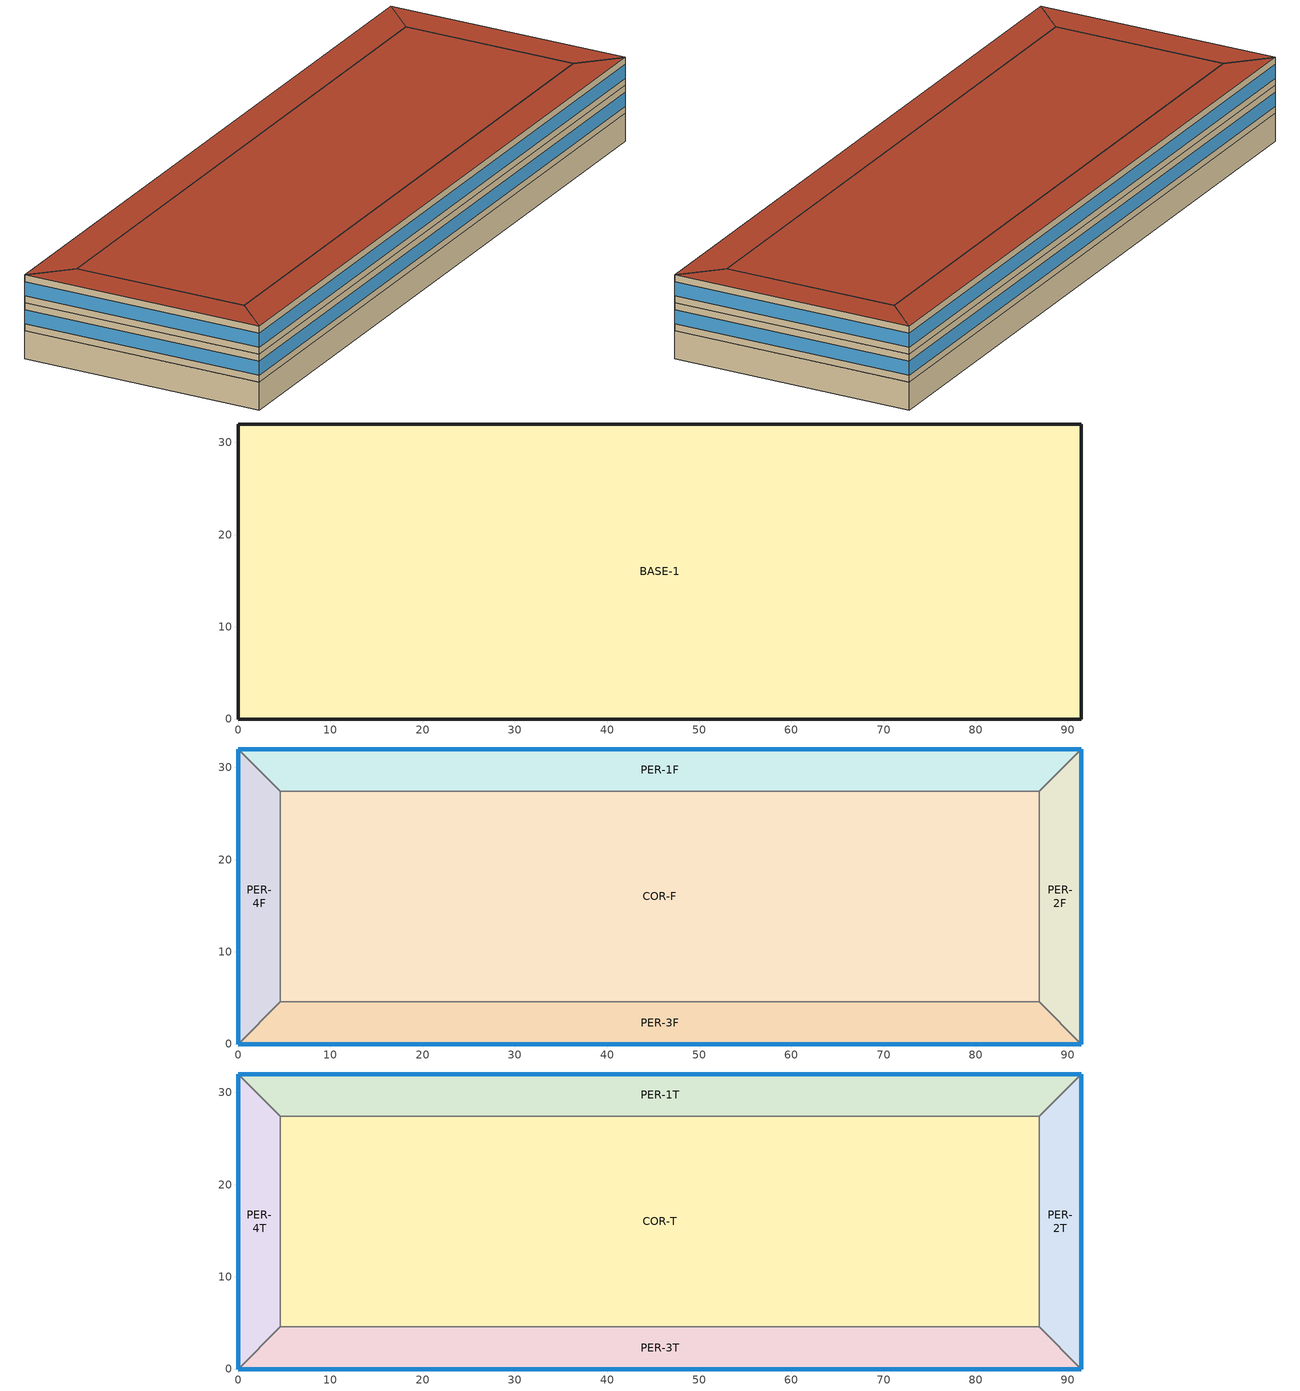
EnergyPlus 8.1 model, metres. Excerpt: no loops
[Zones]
BASE-1
 floor ground (SLAB-1): 91.44,32 91.44,0 0,0 0,32 z-3.66
 wall ground (SLAB-1): 91.44,32 0,32 0,0 91.44,0 91.44,32 z-3.66:0
PER-1F
 floor to BASE-1 (FLOOR-1): 4.57,27.43 0,32 91.44,32 86.87,27.43 z0
 wall outside (WALL-10): 91.44,32 0,32 z0:3.66
 wall to PER-4F (INTWALL-1): 0,32 4.57,27.43 z0:3.66
 wall to COR-F (INTWALL-1): 4.57,27.43 86.87,27.43 z0:3.66
 wall to PER-2F (INTWALL-1): 86.87,27.43 91.44,32 z0:3.66
 window (WINDOW_N_4_10): 91.44,32 0,32 z0.91:2.74
 ceiling adiabatic (CEILING-1): 86.87,27.43 91.44,32 0,32 4.57,27.43 z3.66
PER-2F
 floor to BASE-1 (FLOOR-1): 86.87,27.43 91.44,32 91.44,0 86.87,4.57 z0
 wall outside (WALL-10): 91.44,0 91.44,32 z0:3.66
 wall to COR-F (INTWALL-1): 86.87,27.43 86.87,4.57 z0:3.66
 wall to PER-3F (INTWALL-1): 86.87,4.57 91.44,0 z0:3.66
 window (WINDOW_NN_4_10): 91.44,0 91.44,32 z0.91:2.74
 ceiling adiabatic (CEILING-1): 86.87,4.57 91.44,0 91.44,32 86.87,27.43 z3.66
PER-3F
 floor to BASE-1 (FLOOR-1): 86.87,4.57 91.44,0 0,0 4.57,4.57 z0
 wall outside (WALL-10): 0,0 91.44,0 z0:3.66
 wall to COR-F (INTWALL-1): 86.87,4.57 4.57,4.57 z0:3.66
 wall to PER-4F (INTWALL-1): 4.57,4.57 0,0 z0:3.66
 window (WINDOW_NN_4_10): 0,0 91.44,0 z0.91:2.74
 ceiling adiabatic (CEILING-1): 4.57,4.57 0,0 91.44,0 86.87,4.57 z3.66
PER-4F
 floor to BASE-1 (FLOOR-1): 4.57,4.57 0,0 0,32 4.57,27.43 z0
 wall outside (WALL-10): 0,32 0,0 z0:3.66
 wall to COR-F (INTWALL-1): 4.57,4.57 4.57,27.43 z0:3.66
 window (WINDOW_NN_4_10): 0,32 0,0 z0.91:2.74
 ceiling adiabatic (CEILING-1): 4.57,27.43 0,32 0,0 4.57,4.57 z3.66
COR-F
 floor to BASE-1 (FLOOR-1): 86.87,27.43 86.87,4.57 4.57,4.57 4.57,27.43 z0
 ceiling adiabatic (CEILING-1): 4.57,27.43 4.57,4.57 86.87,4.57 86.87,27.43 z3.66
PER-1T
 floor adiabatic (FLOOR-1): 4.57,27.43 0,32 91.44,32 86.87,27.43 z3.66
 wall outside (WALL-10): 91.44,32 0,32 z3.66:7.32
 wall to PER-4T (INTWALL-1): 0,32 4.57,27.43 z3.66:7.32
 wall to COR-T (INTWALL-1): 4.57,27.43 86.87,27.43 z3.66:7.32
 wall to PER-2T (INTWALL-1): 86.87,27.43 91.44,32 z3.66:7.32
 window (WINDOW_N_4_10): 91.44,32 0,32 z4.57:6.4
 roof outside (ROOF-10): 86.87,27.43 91.44,32 0,32 4.57,27.43 z7.32
PER-2T
 floor adiabatic (FLOOR-1): 86.87,27.43 91.44,32 91.44,0 86.87,4.57 z3.66
 wall outside (WALL-10): 91.44,0 91.44,32 z3.66:7.32
 wall to COR-T (INTWALL-1): 86.87,27.43 86.87,4.57 z3.66:7.32
 wall to PER-3T (INTWALL-1): 86.87,4.57 91.44,0 z3.66:7.32
 window (WINDOW_NN_4_10): 91.44,0 91.44,32 z4.57:6.4
 roof outside (ROOF-10): 86.87,4.57 91.44,0 91.44,32 86.87,27.43 z7.32
PER-3T
 floor adiabatic (FLOOR-1): 86.87,4.57 91.44,0 0,0 4.57,4.57 z3.66
 wall outside (WALL-10): 0,0 91.44,0 z3.66:7.32
 wall to COR-T (INTWALL-1): 86.87,4.57 4.57,4.57 z3.66:7.32
 wall to PER-4T (INTWALL-1): 4.57,4.57 0,0 z3.66:7.32
 window (WINDOW_NN_4_10): 0,0 91.44,0 z4.57:6.4
 roof outside (ROOF-10): 4.57,4.57 0,0 91.44,0 86.87,4.57 z7.32
PER-4T
 floor adiabatic (FLOOR-1): 4.57,4.57 0,0 0,32 4.57,27.43 z3.66
 wall outside (WALL-10): 0,32 0,0 z3.66:7.32
 wall to COR-T (INTWALL-1): 4.57,4.57 4.57,27.43 z3.66:7.32
 window (WINDOW_NN_4_10): 0,32 0,0 z4.57:6.4
 roof outside (ROOF-10): 4.57,27.43 0,32 0,0 4.57,4.57 z7.32
COR-T
 floor adiabatic (FLOOR-1): 86.87,27.43 86.87,4.57 4.57,4.57 4.57,27.43 z3.66
 roof outside (ROOF-10): 4.57,27.43 4.57,4.57 86.87,4.57 86.87,27.43 z7.32
[Building]
Building: North Axis {deg}=45; Terrain=City; Loads Convergence Tolerance Value=0.04; Temperature Convergence Tolerance Value {deltaC}=0.4; Solar Distribution=FullInteriorAndExterior; Maximum Number of Warmup Days=25; Minimum Number of Warmup Days=6
[SizingPeriod:DesignDay] Day of Month=21; Humidity Condition Type=Wetbulb; Barometric Pressure {Pa}=95816; Wind Direction {deg}=300; Rain Indicator=No; Snow Indicator=No; Daylight Saving Time Indicator=No; Solar Model Indicator=ASHRAEClearSky
Name | Month | Day Type | Maximum Dry-Bulb Temperature {C} | Daily Dry-Bulb Temperature Range {deltaC} | Dry-Bulb Temperature Range Modifier Type | Wetbulb or DewPoint at Maximum Dry-Bulb {C} | Wind Speed {m/s} | Sky Clearness
Climate Zone 10 Ann Htg 99.6% Condns DB | 12 | WinterDesignDay | 1.2 | 0 | DefaultMultipliers | 1.2 | 0.9 | 0
CZ_10_DDY | 8 | SummerDesignDay | 38.1 | 16.6 |  | 19.9 | 4.2 | 1
[Site:Location]
Climate_Zone_10_CA_USA_CTZRV2: Latitude {deg}=33.88; Longitude {deg}=-117.27; Time Zone {hr}=-8; Elevation {m}=469
[Site:GroundTemperature:BuildingSurface]
20.03, 20.03, 20.13, 20.3, 20.43, 20.52, 20.62, 20.77, 20.78, 20.55, 20.44, 20.2
[Material] Thermal Absorptance=0.9
Name | Roughness | Thickness {m} | Conductivity {W/m-K} | Density {kg/m3} | Specific Heat {J/kg-K} | Solar Absorptance | Visible Absorptance
Roof Membrane | VeryRough | 0.0095 | 0.16 | 1121.29 | 1460 | 0.7 | 0.7
Roof Insulation | MediumRough | 0.12988 | 0.049 | 265 | 836.8 | 0.7 | 0.7
Metal Decking | MediumSmooth | 0.0015 | 45.006 | 7680 | 418.4 | 0.7 | 0.3
GP01 1/2 GYPSUM | Smooth | 0.0127 | 0.16 | 800 | 1090 | 0.7 | 0.5
Wall Insulation [2] | MediumRough | 0.11018 | 0.045 | 265 | 836.8 | 0.7 | 0.7
1/2IN Gypsum | Smooth | 0.0127 | 0.16 | 784.9 | 830 | 0.92 | 0.92
Std Wood 6inch | MediumSmooth | 0.15 | 0.12 | 540 | 1210 | 0.7 | 0.7
Std MAT-CC05 4  MW CONCRETE | Rough | 0.1 | 0.858 | 1968 | 836.8 | 0.7 | 0.2
[Material:NoMass] Thermal Absorptance=0.9; Solar Absorptance=0.7
Name | Roughness | Thermal Resistance {m2-K/W} | Visible Absorptance
MAT-SHEATH | Rough | 0.3626 | 0.7
Std CP02 CARPET PAD | VeryRough | 0.21648 | 0.8
[WindowMaterial:Gas]
AIR 13MM: Gas Type=Air; Thickness {m}=0.0127
[WindowMaterial:Glazing] Optical Data Type=SpectralAverage; Infrared Transmittance at Normal Incidence=0
Name | Thickness {m} | Solar Transmittance at Normal Incidence | Front Side Solar Reflectance at Normal Incidence | Back Side Solar Reflectance at Normal Incidence | Visible Transmittance at Normal Incidence | Front Side Visible Reflectance at Normal Incidence | Back Side Visible Reflectance at Normal Incidence | Front Side Infrared Hemispherical Emissivity | Back Side Infrared Hemispherical Emissivity | Conductivity {W/m-K}
CLEAR 6MM | .006 | .775 | .071 | .071 | .881 | .08 | .08 | .84 | .84 | .9
GREY 6MM | .006 | .455 | .053 | .053 | .431 | .052 | .052 | .84 | .84 | .9
BRZR 6MM | 0.006 | 0.278 | 0.276 | 0.095 | 0.21 | 0.348 | 0.117 | 0.84 | 0.84 | 0.9
[Construction]
InteriorFurnishings: Std Wood 6inch
[CONSTRUCTION]
WALL-10: MAT-SHEATH, Wall Insulation [2], 1/2IN Gypsum
ROOF-10: Roof Membrane, Roof Insulation, Metal Decking
FLOOR-1; CEILING-1: Std MAT-CC05 4  MW CONCRETE, Std CP02 CARPET PAD
SLAB-1: Std MAT-CC05 4  MW CONCRETE
INTWALL-1: GP01 1/2 GYPSUM, GP01 1/2 GYPSUM
WINDOW_NN_4_10: BRZR 6MM, AIR 13MM, CLEAR 6MM
WINDOW_N_4_10: GREY 6MM, AIR 13MM, CLEAR 6MM
[ExternalInterface:FunctionalMockupUnitExport:To:Schedule]
Name | Schedule | FMU Variable | Initial Value
 | ePTSetHea | TSetHea | 20
 | ePTSetCoo | TSetCoo | 27
[ExternalInterface:FunctionalMockupUnitExport:From:Variable]
Name | Output:Variable Index Key | Output:Variable | FMU Variable
 | PER-1T LIGHTS 1 | Lights Electric Power | P_Lights_1
 | PER-1T ELECEQ 1 | Electric Equipment Electric Power | P_Equip_1
 | PER-2T LIGHTS 1 | Lights Electric Power | P_Lights_2
 | PER-2T ELECEQ 1 | Electric Equipment Electric Power | P_Equip_2
 | PER-3T LIGHTS 1 | Lights Electric Power | P_Lights_3
 | PER-3T ELECEQ 1 | Electric Equipment Electric Power | P_Equip_3
 | PER-4T LIGHTS 1 | Lights Electric Power | P_Lights_4
 | PER-4T ELECEQ 1 | Electric Equipment Electric Power | P_Equip_4
 | COR-T LIGHTS 1 | Lights Electric Power | P_Lights_5
 | COR-T ELECEQ 1 | Electric Equipment Electric Power | P_Equip_5
 | PER-1F LIGHTS 1 | Lights Electric Power | P_Lights_6
 | PER-1F ELECEQ 1 | Electric Equipment Electric Power | P_Equip_6
 | PER-2F LIGHTS 1 | Lights Electric Power | P_Lights_7
 | PER-2F ELECEQ 1 | Electric Equipment Electric Power | P_Equip_7
 | PER-3F LIGHTS 1 | Lights Electric Power | P_Lights_8
 | PER-3F ELECEQ 1 | Electric Equipment Electric Power | P_Equip_8
 | PER-4F LIGHTS 1 | Lights Electric Power | P_Lights_9
 | PER-4F ELECEQ 1 | Electric Equipment Electric Power | P_Equip_9
 | COR-F LIGHTS 1 | Lights Electric Power | P_Lights_10
 | COR-F ELECEQ 1 | Electric Equipment Electric Power | P_Equip_10
 | Whole Building | Facility Total Electric Demand Power | P_Tot_El_Demand
 | epTSetHea | Schedule Value | outTSetHea
 | epTSetCoo | Schedule Value | outTSetCoo
[Zone] Type=1; Multiplier=1; Ceiling Height {m}=3.658
Name | Volume {m3}
PER-1T; PER-3T; PER-1F; PER-3F | 1452.654
PER-2T; PER-4T; PER-2F; PER-4F | 458.733
COR-T; COR-F | 6880.994
BASE-1 | 10703.8
[InternalMass] Construction=InteriorFurnishings
Name | Zone | Surface Area {m2}
Internal-P1T | PER-1T | 794.3
Internal-P2T | PER-2T | 250.8
Internal-P3T | PER-3T | 794.3
Internal-P4T | PER-4T | 250.8
Internal-C1T | COR-T | 3762.6
Internal-P1F | PER-1F | 794.3
Internal-P2F | PER-2F | 250.8
Internal-P3F | PER-3F | 794.3
Internal-P4F | PER-4F | 250.8
Internal-C1F | COR-F | 3762.6
[People] Number of People Schedule=OCC-SCHED; Number of People Calculation Method=people; Fraction Radiant=0.3; Sensible Heat Fraction=AUTOCALCULATE; Activity Level Schedule=ACTIVITY_SCH; Carbon Dioxide Generation Rate {m3/s-W}=3.82E-8; Enable ASHRAE 55 Comfort Warnings=No; Mean Radiant Temperature Calculation Type=ZoneAveraged; Work Efficiency Schedule=WORK_EFF_SCH; Clothing Insulation Calculation Method=ClothingInsulationSchedule; Clothing Insulation Schedule=CLOTHING_SCH; Air Velocity Schedule=AIR_VELO_SCH; Thermal Comfort Model 1 Type=FANGER
Name | Zone or ZoneList | Number of People
PER-1F people 1 | PER-1F | 14.3
PER-2F people 1 | PER-2F | 4.5
PER-3F people 1 | PER-3F | 14.3
PER-4F people 1 | PER-4F | 4.5
COR-F people 1 | COR-F | 67.5
PER-1T people 1 | PER-1T | 14.3
PER-2T people 1 | PER-2T | 4.5
PER-3T people 1 | PER-3T | 14.3
PER-4T people 1 | PER-4T | 4.5
COR-T people 1 | COR-T | 67.5
[Lights] Schedule=LIT-SCHED; Design Level Calculation Method=LightingLevel; Return Air Fraction=0; Fraction Radiant=0.7; Fraction Visible=0.2; Fraction Replaceable=1; Return Air Fraction Calculated from Plenum Temperature=No
Name | Zone or ZoneList | Lighting Level {W}
PER-1F Lights 1 | PER-1F | 6414.142
PER-2F Lights 1 | PER-2F | 2025.519
PER-3F Lights 1 | PER-3F | 6414.142
PER-4F Lights 1 | PER-4F | 2025.519
COR-F Lights 1 | COR-F | 30382.8
PER-1T Lights 1 | PER-1T | 6414.142
PER-2T Lights 1 | PER-2T | 2025.519
PER-3T Lights 1 | PER-3T | 6414.142
PER-4T Lights 1 | PER-4T | 2025.519
COR-T Lights 1 | COR-T | 30382.8
[ElectricEquipment] Schedule=EQP-SCHED; Design Level Calculation Method=EquipmentLevel; Fraction Latent=0; Fraction Radiant=0.5; Fraction Lost=0
Name | Zone or ZoneList | Design Level {W}
PER-1F ElecEq 1 | PER-1F | 6414.14
PER-2F ElecEq 1 | PER-2F | 2025.52
PER-3F ElecEq 1 | PER-3F | 6414.14
PER-4F ElecEq 1 | PER-4F | 2025.52
COR-F ElecEq 1 | COR-F | 30382.78
PER-1T ElecEq 1 | PER-1T | 6414.14
PER-2T ElecEq 1 | PER-2T | 2025.52
PER-3T ElecEq 1 | PER-3T | 6414.14
PER-4T ElecEq 1 | PER-4T | 2025.52
COR-T ElecEq 1 | COR-T | 30382.78
[ZoneInfiltration:DesignFlowRate] Schedule=INF-SCHED; Design Flow Rate Calculation Method=Flow/ExteriorArea; Flow per Exterior Surface Area {m3/s-m2}=0.000302; Constant Term Coefficient=1; Temperature Term Coefficient=0; Velocity Term Coefficient=0; Velocity Squared Term Coefficient=0
Name | Zone or ZoneList
PER-1T Infil 1 | PER-1T
PER-2T Infil 1 | PER-2T
PER-3T Infil 1 | PER-3T
PER-4T Infil 1 | PER-4T
PER-1F Infil 1 | PER-1F
PER-2F Infil 1 | PER-2F
PER-3F Infil 1 | PER-3F
PER-4F Infil 1 | PER-4F
[AvailabilityManager:Scheduled]
VAV Sys 1 Avail: Schedule=FanAvailSched
[SetpointManager:Scheduled]
Supply Air Temp Manager 1: Control Variable=Temperature; Schedule=Seasonal Reset Supply Air Temp Sch; Setpoint Node or NodeList=Supply Air Temp Nodes 1
[Schedule:Day:Hourly]
FAN-SCHED-1-1; CPP-FAN-SCHED-1-1: 0, 0, 0, 0, 0, 1, 1, 1, 1, 1, 1, 1, 1, 1, 1, 1, 1, 1, 0, 0, 0, 0, 0, 0
FAN-SCHED-1-2: 0, 0, 0, 0, 0, 0, 0, 0, 0, 0, 0, 0, 0, 0, 0, 0, 0, 0, 0, 0, 0, 0, 0, 0
OCCDAY-2: 0, 0, 0, 0, 0, 0, 0, 0.07, 0.13, 0.2, 0.2, 0.1, 0, 0, 0, 0, 0, 0, 0, 0, 0, 0, 0, 0
LITDAY-1; CPP-LITDAY-1; EQPDAY-1; CPP-EQPDAY-1: 0.26, 0.26, 0.24, 0.24, 0.25, 0.27, 0.44, 0.56, 0.73, 0.78, 0.81, 0.85, 0.86, 0.87, 0.87, 0.83, 0.76, 0.53, 0.34, 0.31, 0.31, 0.27, 0.31, 0.29
LITDAY-2; EQPDAY-2: 0.26, 0.26, 0.26, 0.26, 0.26, 0.26, 0.26, 0.26, 0.26, 0.26, 0.26, 0.26, 0.26, 0.26, 0.26, 0.26, 0.26, 0.26, 0.26, 0.26, 0.26, 0.26, 0.26, 0.26
INFIL-1; CPP-INFIL-1: 0, 1, 1, 1, 1, 1, 0, 0, 0, 0, 0, 0, 0, 0, 0, 0, 0, 0, 0, 1, 1, 1, 1, 1
INFIL-2: 0, 1, 1, 1, 1, 1, 1, 1, 1, 1, 1, 1, 1, 1, 1, 1, 1, 1, 1, 1, 1, 1, 1, 1
OCCDAY-1; CPP-OCCDAY-1: 0, 0, 0, 0, 0, 0, 0.1, 0.2, 0.95, 0.95, 0.95, 0.95, 0.5, 0.95, 0.95, 0.95, 0.95, 0.3, 0.3, 0.1, 0.05, 0.05, 0.05, 0.05
Summer Supply Air Temp Day Sch: 12.7778, 12.7778, 12.7778, 12.7778, 12.7778, 12.7778, 12.7778, 12.7778, 12.7778, 12.7778, 12.7778, 12.7778, 12.7778, 12.7778, 12.7778, 12.7778, 12.7778, 12.7778, 12.7778, 12.7778, 12.7778, 12.7778, 12.7778, 12.7778
Winter Supply Air Temp Day Sch: 17, 17, 17, 17, 17, 17, 17, 17, 17, 17, 17, 17, 17, 17, 17, 17, 17, 17, 17, 17, 17, 17, 17, 17
[Schedule:Week:Daily]
OCC-SCHED-1: OCCDAY-2, OCCDAY-1, OCCDAY-1, OCCDAY-1, OCCDAY-1, OCCDAY-1, OCCDAY-2, OCCDAY-2, OCCDAY-1, OCCDAY-2, CPP-OCCDAY-1, OCCDAY-1
LIT-SCHED-1: LITDAY-2, LITDAY-1, LITDAY-1, LITDAY-1, LITDAY-1, LITDAY-1, LITDAY-2, LITDAY-2, LITDAY-1, LITDAY-2, CPP-LITDAY-1, LITDAY-1
INF-SCHED-1: INFIL-2, INFIL-1, INFIL-1, INFIL-1, INFIL-1, INFIL-1, INFIL-2, INFIL-2, INFIL-1, INFIL-2, CPP-INFIL-1, INFIL-1
FAN-SCHED-1: FAN-SCHED-1-2, FAN-SCHED-1-1, FAN-SCHED-1-1, FAN-SCHED-1-1, FAN-SCHED-1-1, FAN-SCHED-1-1, FAN-SCHED-1-2, FAN-SCHED-1-2, FAN-SCHED-1-1, FAN-SCHED-1-1, CPP-FAN-SCHED-1-1, FAN-SCHED-1-1
EQP-SCHED-1: EQPDAY-2, EQPDAY-1, EQPDAY-1, EQPDAY-1, EQPDAY-1, EQPDAY-1, EQPDAY-2, EQPDAY-2, EQPDAY-1, EQPDAY-2, CPP-EQPDAY-1, EQPDAY-1
Summer Supply Air Temp Week Sch: Summer Supply Air Temp Day Sch, Summer Supply Air Temp Day Sch, Summer Supply Air Temp Day Sch, Summer Supply Air Temp Day Sch, Summer Supply Air Temp Day Sch, Summer Supply Air Temp Day Sch, Summer Supply Air Temp Day Sch, Summer Supply Air Temp Day Sch, Summer Supply Air Temp Day Sch, Summer Supply Air Temp Day Sch, Summer Supply Air Temp Day Sch, Summer Supply Air Temp Day Sch
Winter Supply Air Temp Week Sch: Winter Supply Air Temp Day Sch, Winter Supply Air Temp Day Sch, Winter Supply Air Temp Day Sch, Winter Supply Air Temp Day Sch, Winter Supply Air Temp Day Sch, Winter Supply Air Temp Day Sch, Winter Supply Air Temp Day Sch, Winter Supply Air Temp Day Sch, Winter Supply Air Temp Day Sch, Winter Supply Air Temp Day Sch, Winter Supply Air Temp Day Sch, Winter Supply Air Temp Day Sch
[Schedule:Year]
OCC-SCHED: OCC-SCHED-1, 1, 1, 12, 31
LIT-SCHED: LIT-SCHED-1, 1, 1, 12, 31
EQP-SCHED: EQP-SCHED-1, 1, 1, 12, 31
INF-SCHED: INF-SCHED-1, 1, 1, 12, 31
FanAvailSched: FAN-SCHED-1, 1, 1, 12, 31
Seasonal Reset Supply Air Temp Sch: Winter Supply Air Temp Week Sch, 1, 1, 3, 31, Summer Supply Air Temp Week Sch, 4, 1, 9, 30, Winter Supply Air Temp Week Sch, 10, 1, 12, 31
[Schedule:Compact]
ACTIVITY_SCH: Through: 12/31, For: AllDays, Until: 24:00, 120
WORK_EFF_SCH: Through: 12/31, For: AllDays, Until: 24:00, 0
AIR_VELO_SCH: Through: 12/31, For: AllDays, Until: 24:00, 0.2
CLOTHING_SCH: Through: 04/30, For: AllDays, Until: 24:00, 1, Through: 09/30, For: AllDays, Until: 24:00, 0.5, Through: 12/31, For: AllDays, Until: 24:00, 1
